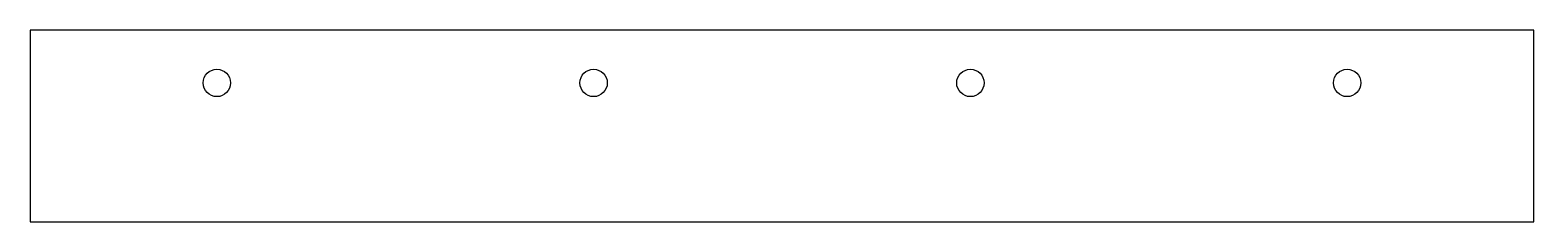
# Model space of a CAD drawing. Header units: millimetres. Extents: x 0 to 990, y 0 to 126.
import ezdxf

# ---------------------------------------------------------------- set-up
doc = ezdxf.new("R2010")
doc.units = ezdxf.units.MM
doc.layers.add('CORTE', color=7, linetype='CONTINUOUS')

msp = doc.modelspace()

# ---------------------------------------------------------------- linework, layer by layer
at = {"layer": 'CORTE'}
msp.add_lwpolyline([(0, 0), (990, 0), (990, 126.12), (0, 126.12)], close=True, dxfattribs=at)
for centre in [(123, 91.37), (371, 91.37), (619, 91.37), (867, 91.37)]:
    msp.add_circle(centre, 9, dxfattribs=at)

doc.saveas('drawing.dxf')
